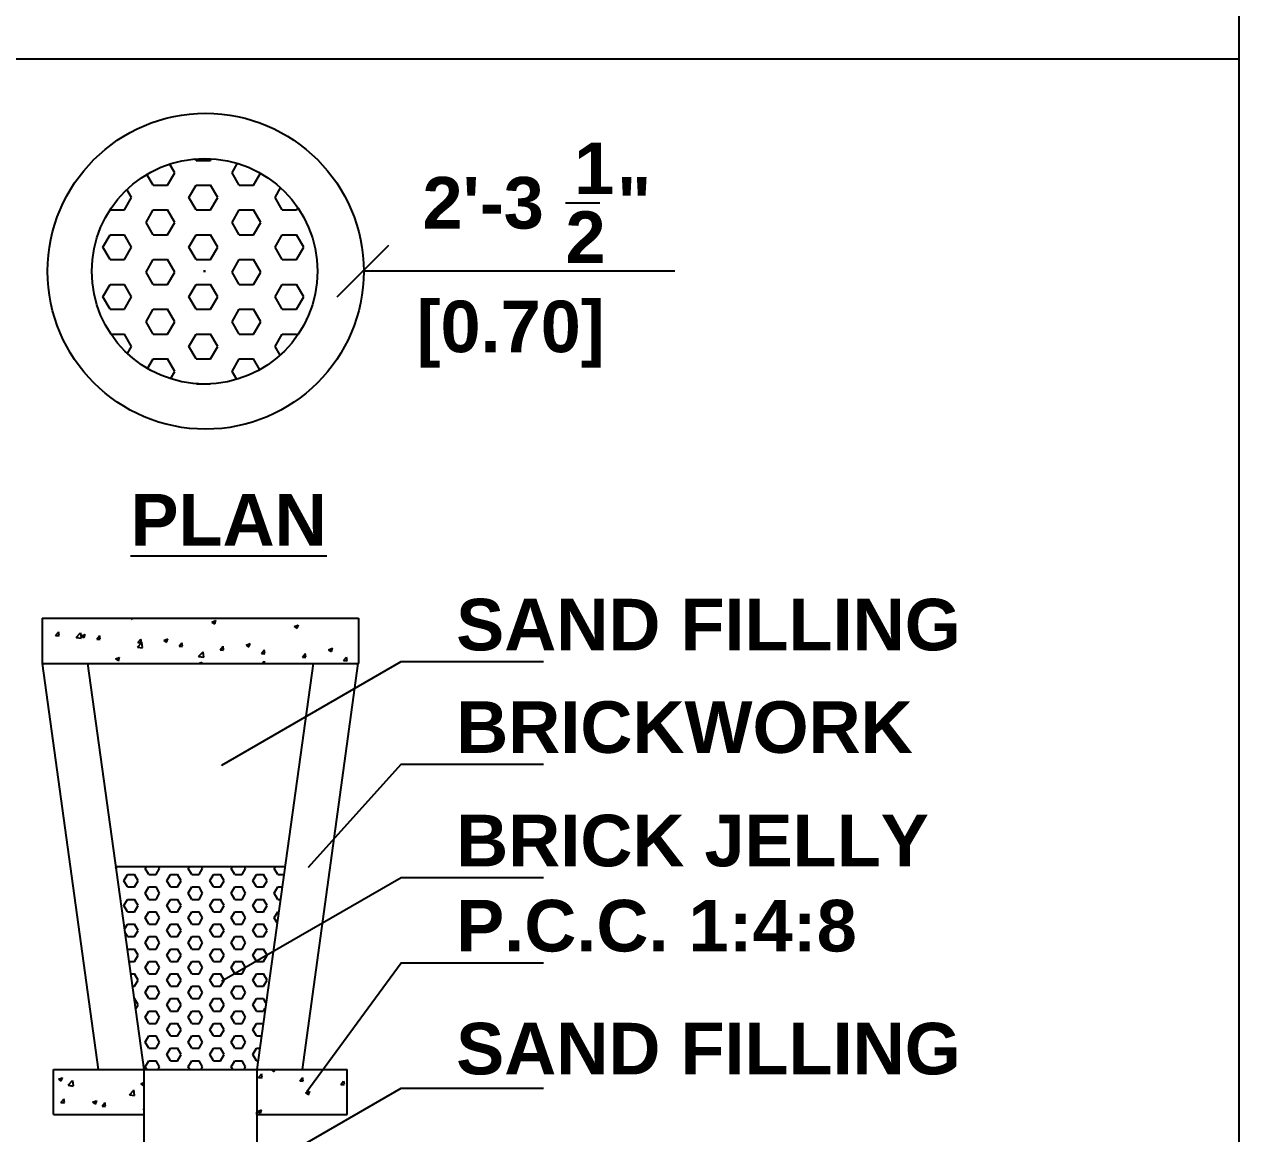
# Model space of a CAD drawing. Header units: metres. Extents: x -7227 to 737, y -45 to 4679.
# Drawn here: x 321.96 to 342.59, y 2.87 to 21.72 of the extents above; entities that cross this region are included whole.
import ezdxf

# ---------------------------------------------------------------- set-up
doc = ezdxf.new("R2010")
doc.units = ezdxf.units.M
doc.header["$LTSCALE"] = 0.2
doc.header["$MEASUREMENT"] = 0
doc.styles.add('style1', font='arialbd.ttf', dxfattribs={"height": 0.23})

msp = doc.modelspace()

# ---------------------------------------------------------------- linework, layer by layer
for p, q in [((342.588, 27.878), (342.588, -20.601)), ((176.909, 21.136), (342.588, 21.136)), ((324.88, 19.41), (324.865, 19.437)), ((324.88, 19.41), (325.124, 19.41)), ((325.124, 19.41), (325.141, 19.44)), ((324.393, 18.989), (324.515, 19.2)), ((324.515, 19.2), (324.429, 19.349)), ((325.489, 19.2), (325.582, 19.36)), ((325.611, 18.989), (325.489, 19.2)), ((325.854, 18.989), (325.972, 19.193)), ((324.15, 18.989), (324.043, 19.173)), ((324.15, 18.989), (324.393, 18.989)), ((324.758, 18.778), (324.88, 18.989)), ((324.88, 18.989), (325.124, 18.989)), ((325.246, 18.778), (325.124, 18.989)), ((325.611, 18.989), (325.854, 18.989)), ((323.663, 18.567), (323.784, 18.778)), ((323.784, 18.778), (323.704, 18.917)), ((324.88, 18.567), (324.758, 18.778)), ((325.124, 18.567), (325.246, 18.778)), ((326.22, 18.778), (326.315, 18.943)), ((326.341, 18.567), (326.22, 18.778)), ((323.419, 18.567), (323.417, 18.571)), ((323.419, 18.567), (323.663, 18.567)), ((324.028, 18.356), (324.15, 18.567)), ((324.15, 18.567), (324.393, 18.567)), ((324.515, 18.356), (324.393, 18.567)), ((324.88, 18.567), (325.124, 18.567)), ((325.489, 18.356), (325.611, 18.567)), ((325.611, 18.567), (325.854, 18.567)), ((325.976, 18.356), (325.854, 18.567)), ((326.341, 18.567), (326.585, 18.567)), ((326.585, 18.567), (326.608, 18.606)), ((331.153, 18.69), (331.738, 18.69)), ((324.15, 18.145), (324.028, 18.356)), ((324.393, 18.145), (324.515, 18.356)), ((325.611, 18.145), (325.489, 18.356)), ((325.854, 18.145), (325.976, 18.356)), ((323.297, 17.934), (323.419, 18.145)), ((323.419, 18.145), (323.663, 18.145)), ((323.784, 17.934), (323.663, 18.145)), ((324.15, 18.145), (324.393, 18.145)), ((324.758, 17.934), (324.88, 18.145)), ((324.88, 18.145), (325.124, 18.145)), ((325.246, 17.934), (325.124, 18.145)), ((325.611, 18.145), (325.854, 18.145)), ((326.22, 17.934), (326.341, 18.145)), ((326.341, 18.145), (326.585, 18.145)), ((326.707, 17.934), (326.585, 18.145)), ((323.419, 17.723), (323.297, 17.934)), ((323.663, 17.723), (323.784, 17.934)), ((324.88, 17.723), (324.758, 17.934)), ((325.124, 17.723), (325.246, 17.934)), ((326.341, 17.723), (326.22, 17.934)), ((326.585, 17.723), (326.707, 17.934)), ((323.419, 17.723), (323.663, 17.723)), ((324.028, 17.512), (324.15, 17.723)), ((324.15, 17.723), (324.393, 17.723)), ((324.515, 17.512), (324.393, 17.723)), ((324.88, 17.723), (325.124, 17.723)), ((325.024, 17.509), (325.024, 17.544)), ((325.489, 17.512), (325.611, 17.723)), ((325.611, 17.723), (325.854, 17.723)), ((325.976, 17.512), (325.854, 17.723)), ((326.341, 17.723), (326.585, 17.723)), ((324.15, 17.301), (324.028, 17.512)), ((324.393, 17.301), (324.515, 17.512)), ((325.006, 17.526), (325.041, 17.526)), ((325.611, 17.301), (325.489, 17.512)), ((325.854, 17.301), (325.976, 17.512)), ((333.01, 17.525), (327.708, 17.526)), ((323.297, 17.091), (323.419, 17.301)), ((323.419, 17.301), (323.663, 17.301)), ((323.784, 17.091), (323.663, 17.301)), ((324.15, 17.301), (324.393, 17.301)), ((324.758, 17.091), (324.88, 17.301)), ((324.88, 17.301), (325.124, 17.301)), ((325.246, 17.091), (325.124, 17.301)), ((325.611, 17.301), (325.854, 17.301)), ((326.22, 17.091), (326.341, 17.301)), ((326.341, 17.301), (326.585, 17.301)), ((326.707, 17.091), (326.585, 17.301)), ((323.419, 16.88), (323.297, 17.091)), ((323.663, 16.88), (323.784, 17.091)), ((324.88, 16.88), (324.758, 17.091)), ((325.124, 16.88), (325.246, 17.091)), ((326.341, 16.88), (326.22, 17.091)), ((326.585, 16.88), (326.707, 17.091)), ((323.419, 16.88), (323.663, 16.88)), ((324.028, 16.669), (324.15, 16.88)), ((324.15, 16.88), (324.393, 16.88)), ((324.515, 16.669), (324.393, 16.88)), ((324.88, 16.88), (325.124, 16.88)), ((325.489, 16.669), (325.611, 16.88)), ((325.611, 16.88), (325.854, 16.88)), ((325.976, 16.669), (325.854, 16.88)), ((326.341, 16.88), (326.585, 16.88)), ((324.15, 16.458), (324.028, 16.669)), ((324.393, 16.458), (324.515, 16.669)), ((325.611, 16.458), (325.489, 16.669)), ((325.854, 16.458), (325.976, 16.669)), ((323.432, 16.458), (323.663, 16.458)), ((323.784, 16.247), (323.663, 16.458)), ((324.15, 16.458), (324.393, 16.458)), ((324.758, 16.247), (324.88, 16.458)), ((324.88, 16.458), (325.124, 16.458)), ((325.246, 16.247), (325.124, 16.458)), ((325.611, 16.458), (325.854, 16.458)), ((326.22, 16.247), (326.341, 16.458)), ((326.341, 16.458), (326.585, 16.458)), ((326.599, 16.434), (326.585, 16.458)), ((323.715, 16.126), (323.784, 16.247)), ((324.88, 16.036), (324.758, 16.247)), ((325.124, 16.036), (325.246, 16.247)), ((326.305, 16.1), (326.22, 16.247)), ((324.055, 15.872), (324.15, 16.036)), ((324.15, 16.036), (324.393, 16.036)), ((324.515, 15.825), (324.393, 16.036)), ((324.88, 16.036), (325.124, 16.036)), ((325.489, 15.825), (325.611, 16.036)), ((325.611, 16.036), (325.854, 16.036)), ((325.96, 15.853), (325.854, 16.036)), ((324.442, 15.7), (324.515, 15.825)), ((325.568, 15.688), (325.489, 15.825)), ((324.887, 15.614), (325.124, 15.614)), ((325.125, 15.612), (325.124, 15.614)), ((322.267, 11.629), (327.635, 11.629)), ((322.267, 11.629), (322.267, 10.862)), ((323.768, 11.629), (323.795, 11.61)), ((323.796, 11.614), (323.801, 11.629)), ((325.146, 11.565), (325.214, 11.591)), ((325.146, 11.565), (325.195, 11.532)), ((325.196, 11.536), (325.216, 11.595)), ((327.635, 11.629), (327.635, 10.862)), ((322.493, 11.337), (322.54, 11.393)), ((322.553, 11.335), (322.541, 11.396)), ((322.842, 11.302), (322.918, 11.381)), ((322.93, 11.291), (322.919, 11.383)), ((322.928, 11.329), (322.996, 11.355)), ((322.978, 11.3), (322.997, 11.358)), ((326.546, 11.487), (326.614, 11.513)), ((326.546, 11.487), (326.595, 11.454)), ((326.596, 11.458), (326.616, 11.517)), ((322.493, 11.337), (322.551, 11.332)), ((322.842, 11.302), (322.929, 11.288)), ((322.928, 11.329), (322.976, 11.296)), ((323.192, 11.276), (323.239, 11.332)), ((323.192, 11.276), (323.25, 11.271)), ((323.251, 11.274), (323.24, 11.335)), ((323.882, 11.14), (323.958, 11.219)), ((323.882, 11.14), (323.968, 11.127)), ((323.891, 11.215), (323.938, 11.271)), ((323.891, 11.215), (323.949, 11.21)), ((323.95, 11.213), (323.939, 11.274)), ((323.97, 11.13), (323.959, 11.222)), ((324.328, 11.251), (324.396, 11.277)), ((324.328, 11.251), (324.376, 11.218)), ((324.378, 11.222), (324.397, 11.28)), ((324.589, 11.154), (324.636, 11.21)), ((324.589, 11.154), (324.647, 11.149)), ((324.649, 11.152), (324.637, 11.213)), ((325.288, 11.092), (325.335, 11.148)), ((325.347, 11.091), (325.336, 11.152)), ((325.728, 11.173), (325.796, 11.199)), ((325.728, 11.173), (325.776, 11.14)), ((325.777, 11.144), (325.797, 11.202)), ((323.509, 10.937), (323.578, 10.963)), ((323.509, 10.937), (323.558, 10.904)), ((323.559, 10.907), (323.579, 10.966)), ((324.921, 10.979), (324.997, 11.058)), ((324.921, 10.979), (325.008, 10.966)), ((325.009, 10.968), (324.999, 11.061)), ((325.288, 11.092), (325.346, 11.087)), ((325.987, 11.031), (326.034, 11.087)), ((325.987, 11.031), (326.045, 11.026)), ((326.046, 11.03), (326.035, 11.091)), ((326.685, 10.97), (326.732, 11.026)), ((326.685, 10.97), (326.744, 10.965)), ((326.745, 10.969), (326.734, 11.03)), ((327.128, 11.095), (327.196, 11.121)), ((327.128, 11.095), (327.176, 11.062)), ((327.177, 11.066), (327.197, 11.124)), ((327.384, 10.909), (327.431, 10.965)), ((327.443, 10.907), (327.432, 10.969)), ((322.267, 10.862), (327.635, 10.862)), ((322.267, 10.862), (323.218, 3.96)), ((323.034, 10.862), (323.992, 3.96)), ((324.917, 10.862), (324.977, 10.885)), ((324.97, 10.862), (324.979, 10.888)), ((326.868, 10.862), (325.909, 3.96)), ((326.003, 10.862), (326.037, 10.897)), ((326.043, 10.862), (326.038, 10.9)), ((327.627, 10.862), (326.683, 3.96)), ((327.384, 10.909), (327.442, 10.904)), ((323.513, 7.411), (326.388, 7.411)), ((323.529, 7.379), (323.514, 7.404)), ((323.52, 7.363), (323.529, 7.379)), ((323.65, 7.168), (323.711, 7.274)), ((323.711, 7.274), (323.833, 7.274)), ((323.894, 7.168), (323.833, 7.274)), ((324.016, 7.379), (324.034, 7.411)), ((324.076, 7.274), (324.016, 7.379)), ((324.076, 7.274), (324.198, 7.274)), ((324.198, 7.274), (324.259, 7.379)), ((324.259, 7.379), (324.241, 7.411)), ((324.381, 7.168), (324.442, 7.274)), ((324.442, 7.274), (324.563, 7.274)), ((324.624, 7.168), (324.563, 7.274)), ((324.746, 7.379), (324.765, 7.411)), ((324.807, 7.274), (324.746, 7.379)), ((324.807, 7.274), (324.929, 7.274)), ((324.929, 7.274), (324.99, 7.379)), ((324.99, 7.379), (324.971, 7.411)), ((325.111, 7.168), (325.172, 7.274)), ((325.172, 7.274), (325.294, 7.274)), ((325.355, 7.168), (325.294, 7.274)), ((325.477, 7.379), (325.495, 7.411)), ((325.538, 7.274), (325.477, 7.379)), ((325.538, 7.274), (325.659, 7.274)), ((325.659, 7.274), (325.72, 7.379)), ((325.72, 7.379), (325.702, 7.411)), ((325.842, 7.168), (325.903, 7.274)), ((325.903, 7.274), (326.025, 7.274)), ((326.086, 7.168), (326.025, 7.274)), ((326.207, 7.379), (326.226, 7.411)), ((326.268, 7.274), (326.207, 7.379)), ((326.268, 7.274), (326.369, 7.274)), ((323.711, 7.063), (323.65, 7.168)), ((323.711, 7.063), (323.833, 7.063)), ((323.833, 7.063), (323.894, 7.168)), ((324.016, 6.957), (324.076, 7.063)), ((324.076, 7.063), (324.198, 7.063)), ((324.259, 6.957), (324.198, 7.063)), ((324.442, 7.063), (324.381, 7.168)), ((324.442, 7.063), (324.563, 7.063)), ((324.563, 7.063), (324.624, 7.168)), ((324.746, 6.957), (324.807, 7.063)), ((324.807, 7.063), (324.929, 7.063)), ((324.99, 6.957), (324.929, 7.063)), ((325.172, 7.063), (325.111, 7.168)), ((325.172, 7.063), (325.294, 7.063)), ((325.294, 7.063), (325.355, 7.168)), ((325.477, 6.957), (325.538, 7.063)), ((325.538, 7.063), (325.659, 7.063)), ((325.72, 6.957), (325.659, 7.063)), ((325.903, 7.063), (325.842, 7.168)), ((325.903, 7.063), (326.025, 7.063)), ((326.025, 7.063), (326.086, 7.168)), ((326.207, 6.957), (326.268, 7.063)), ((326.268, 7.063), (326.34, 7.063)), ((323.65, 6.746), (323.711, 6.852)), ((323.711, 6.852), (323.833, 6.852)), ((323.894, 6.746), (323.833, 6.852)), ((324.076, 6.852), (324.016, 6.957)), ((324.076, 6.852), (324.198, 6.852)), ((324.198, 6.852), (324.259, 6.957)), ((324.381, 6.746), (324.442, 6.852)), ((324.442, 6.852), (324.563, 6.852)), ((324.624, 6.746), (324.563, 6.852)), ((324.807, 6.852), (324.746, 6.957)), ((324.807, 6.852), (324.929, 6.852)), ((324.929, 6.852), (324.99, 6.957)), ((325.111, 6.746), (325.172, 6.852)), ((325.172, 6.852), (325.294, 6.852)), ((325.355, 6.746), (325.294, 6.852)), ((325.538, 6.852), (325.477, 6.957)), ((325.538, 6.852), (325.659, 6.852)), ((325.659, 6.852), (325.72, 6.957)), ((325.842, 6.746), (325.903, 6.852)), ((325.903, 6.852), (326.025, 6.852)), ((326.086, 6.746), (326.025, 6.852)), ((326.268, 6.852), (326.207, 6.957)), ((326.268, 6.852), (326.311, 6.852)), ((323.711, 6.641), (323.65, 6.746)), ((323.711, 6.641), (323.833, 6.641)), ((323.833, 6.641), (323.894, 6.746)), ((324.016, 6.535), (324.076, 6.641)), ((324.076, 6.641), (324.198, 6.641)), ((324.259, 6.535), (324.198, 6.641)), ((324.442, 6.641), (324.381, 6.746)), ((324.442, 6.641), (324.563, 6.641)), ((324.563, 6.641), (324.624, 6.746)), ((324.746, 6.535), (324.807, 6.641)), ((324.807, 6.641), (324.929, 6.641)), ((324.99, 6.535), (324.929, 6.641)), ((325.172, 6.641), (325.111, 6.746)), ((325.172, 6.641), (325.294, 6.641)), ((325.294, 6.641), (325.355, 6.746)), ((325.477, 6.535), (325.538, 6.641)), ((325.538, 6.641), (325.659, 6.641)), ((325.72, 6.535), (325.659, 6.641)), ((325.903, 6.641), (325.842, 6.746)), ((325.903, 6.641), (326.025, 6.641)), ((326.025, 6.641), (326.086, 6.746)), ((326.207, 6.535), (326.268, 6.641)), ((326.268, 6.641), (326.281, 6.641)), ((323.661, 6.343), (323.711, 6.43)), ((323.711, 6.43), (323.833, 6.43)), ((323.894, 6.325), (323.833, 6.43)), ((324.076, 6.43), (324.016, 6.535)), ((324.076, 6.43), (324.198, 6.43)), ((324.198, 6.43), (324.259, 6.535)), ((324.381, 6.325), (324.442, 6.43)), ((324.442, 6.43), (324.563, 6.43)), ((324.624, 6.325), (324.563, 6.43)), ((324.807, 6.43), (324.746, 6.535)), ((324.807, 6.43), (324.929, 6.43)), ((324.929, 6.43), (324.99, 6.535)), ((325.111, 6.325), (325.172, 6.43)), ((325.172, 6.43), (325.294, 6.43)), ((325.355, 6.325), (325.294, 6.43)), ((325.538, 6.43), (325.477, 6.535)), ((325.538, 6.43), (325.659, 6.43)), ((325.659, 6.43), (325.72, 6.535)), ((325.842, 6.325), (325.903, 6.43)), ((325.903, 6.43), (326.025, 6.43)), ((326.086, 6.325), (326.025, 6.43)), ((326.255, 6.452), (326.207, 6.535)), ((323.711, 6.219), (323.668, 6.294)), ((323.711, 6.219), (323.833, 6.219)), ((323.833, 6.219), (323.894, 6.325)), ((324.016, 6.114), (324.076, 6.219)), ((324.076, 6.219), (324.198, 6.219)), ((324.259, 6.114), (324.198, 6.219)), ((324.442, 6.219), (324.381, 6.325)), ((324.442, 6.219), (324.563, 6.219)), ((324.563, 6.219), (324.624, 6.325)), ((324.746, 6.114), (324.807, 6.219)), ((324.807, 6.219), (324.929, 6.219)), ((324.99, 6.114), (324.929, 6.219)), ((325.172, 6.219), (325.111, 6.325)), ((325.172, 6.219), (325.294, 6.219)), ((325.294, 6.219), (325.355, 6.325)), ((325.477, 6.114), (325.538, 6.219)), ((325.538, 6.219), (325.659, 6.219)), ((325.72, 6.114), (325.659, 6.219)), ((325.903, 6.219), (325.842, 6.325)), ((325.903, 6.219), (326.025, 6.219)), ((326.025, 6.219), (326.086, 6.325)), ((323.708, 6.003), (323.711, 6.008)), ((323.711, 6.008), (323.833, 6.008)), ((323.894, 5.903), (323.833, 6.008)), ((324.076, 6.008), (324.016, 6.114)), ((324.076, 6.008), (324.198, 6.008)), ((324.198, 6.008), (324.259, 6.114)), ((324.381, 5.903), (324.442, 6.008)), ((324.442, 6.008), (324.563, 6.008)), ((324.624, 5.903), (324.563, 6.008)), ((324.807, 6.008), (324.746, 6.114)), ((324.807, 6.008), (324.929, 6.008)), ((324.929, 6.008), (324.99, 6.114)), ((325.111, 5.903), (325.172, 6.008)), ((325.172, 6.008), (325.294, 6.008)), ((325.355, 5.903), (325.294, 6.008)), ((325.538, 6.008), (325.477, 6.114)), ((325.538, 6.008), (325.659, 6.008)), ((325.659, 6.008), (325.72, 6.114)), ((325.842, 5.903), (325.903, 6.008)), ((325.903, 6.008), (326.025, 6.008)), ((326.086, 5.903), (326.025, 6.008)), ((326.207, 6.114), (326.209, 6.116)), ((326.208, 6.112), (326.207, 6.114)), ((323.737, 5.797), (323.833, 5.797)), ((323.833, 5.797), (323.894, 5.903)), ((324.016, 5.692), (324.076, 5.797)), ((324.076, 5.797), (324.198, 5.797)), ((324.259, 5.692), (324.198, 5.797)), ((324.442, 5.797), (324.381, 5.903)), ((324.442, 5.797), (324.563, 5.797)), ((324.563, 5.797), (324.624, 5.903)), ((324.746, 5.692), (324.807, 5.797)), ((324.807, 5.797), (324.929, 5.797)), ((324.99, 5.692), (324.929, 5.797)), ((325.172, 5.797), (325.111, 5.903)), ((325.172, 5.797), (325.294, 5.797)), ((325.294, 5.797), (325.355, 5.903)), ((325.477, 5.692), (325.538, 5.797)), ((325.538, 5.797), (325.659, 5.797)), ((325.72, 5.692), (325.659, 5.797)), ((325.903, 5.797), (325.842, 5.903)), ((325.903, 5.797), (326.025, 5.797)), ((326.025, 5.797), (326.086, 5.903)), ((323.766, 5.586), (323.833, 5.586)), ((323.894, 5.481), (323.833, 5.586)), ((324.076, 5.586), (324.016, 5.692)), ((324.076, 5.586), (324.198, 5.586)), ((324.198, 5.586), (324.259, 5.692)), ((324.381, 5.481), (324.442, 5.586)), ((324.442, 5.586), (324.563, 5.586)), ((324.624, 5.481), (324.563, 5.586)), ((324.807, 5.586), (324.746, 5.692)), ((324.807, 5.586), (324.929, 5.586)), ((324.929, 5.586), (324.99, 5.692)), ((325.111, 5.481), (325.172, 5.586)), ((325.172, 5.586), (325.294, 5.586)), ((325.355, 5.481), (325.294, 5.586)), ((325.538, 5.586), (325.477, 5.692)), ((325.538, 5.586), (325.659, 5.586)), ((325.659, 5.586), (325.72, 5.692)), ((325.842, 5.481), (325.903, 5.586)), ((325.903, 5.586), (326.025, 5.586)), ((326.086, 5.481), (326.025, 5.586)), ((323.796, 5.376), (323.833, 5.376)), ((323.833, 5.376), (323.894, 5.481)), ((324.016, 5.27), (324.076, 5.376)), ((324.076, 5.376), (324.198, 5.376)), ((324.259, 5.27), (324.198, 5.376)), ((324.442, 5.376), (324.381, 5.481)), ((324.442, 5.376), (324.563, 5.376)), ((324.563, 5.376), (324.624, 5.481)), ((324.746, 5.27), (324.807, 5.376)), ((324.807, 5.376), (324.929, 5.376)), ((324.99, 5.27), (324.929, 5.376)), ((325.172, 5.376), (325.111, 5.481)), ((325.172, 5.376), (325.294, 5.376)), ((325.294, 5.376), (325.355, 5.481)), ((325.477, 5.27), (325.538, 5.376)), ((325.538, 5.376), (325.659, 5.376)), ((325.72, 5.27), (325.659, 5.376)), ((325.903, 5.376), (325.842, 5.481)), ((325.903, 5.376), (326.025, 5.376)), ((326.025, 5.376), (326.086, 5.481)), ((323.825, 5.165), (323.833, 5.165)), ((323.894, 5.059), (323.833, 5.165)), ((324.076, 5.165), (324.016, 5.27)), ((324.076, 5.165), (324.198, 5.165)), ((324.198, 5.165), (324.259, 5.27)), ((324.381, 5.059), (324.442, 5.165)), ((324.442, 5.165), (324.563, 5.165)), ((324.624, 5.059), (324.563, 5.165)), ((324.807, 5.165), (324.746, 5.27)), ((324.807, 5.165), (324.929, 5.165)), ((324.929, 5.165), (324.99, 5.27)), ((325.111, 5.059), (325.172, 5.165)), ((325.172, 5.165), (325.294, 5.165)), ((325.355, 5.059), (325.294, 5.165)), ((325.538, 5.165), (325.477, 5.27)), ((325.538, 5.165), (325.659, 5.165)), ((325.659, 5.165), (325.72, 5.27)), ((325.842, 5.059), (325.903, 5.165)), ((325.903, 5.165), (326.025, 5.165)), ((326.066, 5.092), (326.025, 5.165)), ((323.85, 4.983), (323.894, 5.059)), ((324.016, 4.848), (324.076, 4.954)), ((324.076, 4.954), (324.198, 4.954)), ((324.259, 4.848), (324.198, 4.954)), ((324.442, 4.954), (324.381, 5.059)), ((324.442, 4.954), (324.563, 4.954)), ((324.563, 4.954), (324.624, 5.059)), ((324.746, 4.848), (324.807, 4.954)), ((324.807, 4.954), (324.929, 4.954)), ((324.99, 4.848), (324.929, 4.954)), ((325.172, 4.954), (325.111, 5.059)), ((325.172, 4.954), (325.294, 4.954)), ((325.294, 4.954), (325.355, 5.059)), ((325.477, 4.848), (325.538, 4.954)), ((325.538, 4.954), (325.659, 4.954)), ((325.72, 4.848), (325.659, 4.954)), ((325.903, 4.954), (325.842, 5.059)), ((325.903, 4.954), (326.025, 4.954)), ((326.025, 4.954), (326.054, 5.005)), ((324.076, 4.743), (324.016, 4.848)), ((324.198, 4.743), (324.259, 4.848)), ((324.807, 4.743), (324.746, 4.848)), ((324.929, 4.743), (324.99, 4.848)), ((325.538, 4.743), (325.477, 4.848)), ((325.659, 4.743), (325.72, 4.848)), ((324.076, 4.743), (324.198, 4.743)), ((324.381, 4.637), (324.442, 4.743)), ((324.442, 4.532), (324.381, 4.637)), ((324.442, 4.743), (324.563, 4.743)), ((324.624, 4.637), (324.563, 4.743)), ((324.563, 4.532), (324.624, 4.637)), ((324.807, 4.743), (324.929, 4.743)), ((325.111, 4.637), (325.172, 4.743)), ((325.172, 4.532), (325.111, 4.637)), ((325.172, 4.743), (325.294, 4.743)), ((325.355, 4.637), (325.294, 4.743)), ((325.294, 4.532), (325.355, 4.637)), ((325.538, 4.743), (325.659, 4.743)), ((325.842, 4.637), (325.903, 4.743)), ((325.903, 4.532), (325.842, 4.637)), ((325.903, 4.743), (326.018, 4.743)), ((324.016, 4.426), (324.076, 4.532)), ((324.076, 4.321), (324.016, 4.426)), ((324.076, 4.532), (324.198, 4.532)), ((324.259, 4.426), (324.198, 4.532)), ((324.198, 4.321), (324.259, 4.426)), ((324.442, 4.532), (324.563, 4.532)), ((324.746, 4.426), (324.807, 4.532)), ((324.807, 4.321), (324.746, 4.426)), ((324.807, 4.532), (324.929, 4.532)), ((324.99, 4.426), (324.929, 4.532)), ((324.929, 4.321), (324.99, 4.426)), ((325.172, 4.532), (325.294, 4.532)), ((325.477, 4.426), (325.538, 4.532)), ((325.538, 4.321), (325.477, 4.426)), ((325.538, 4.532), (325.659, 4.532)), ((325.72, 4.426), (325.659, 4.532)), ((325.659, 4.321), (325.72, 4.426)), ((325.903, 4.532), (325.989, 4.532)), ((324.076, 4.321), (324.198, 4.321)), ((324.381, 4.216), (324.442, 4.321)), ((324.442, 4.11), (324.381, 4.216)), ((324.442, 4.321), (324.563, 4.321)), ((324.624, 4.216), (324.563, 4.321)), ((324.563, 4.11), (324.624, 4.216)), ((324.807, 4.321), (324.929, 4.321)), ((325.111, 4.216), (325.172, 4.321)), ((325.172, 4.11), (325.111, 4.216)), ((325.172, 4.321), (325.294, 4.321)), ((325.355, 4.216), (325.294, 4.321)), ((325.294, 4.11), (325.355, 4.216)), ((325.538, 4.321), (325.659, 4.321)), ((325.842, 4.216), (325.903, 4.321)), ((325.903, 4.11), (325.842, 4.216)), ((325.903, 4.321), (325.959, 4.321)), ((322.459, 3.96), (327.443, 3.96)), ((322.459, 3.194), (322.459, 3.96)), ((323.992, 3.96), (323.992, -10.029)), ((324.016, 4.005), (324.076, 4.11)), ((324.041, 3.96), (324.016, 4.005)), ((324.076, 4.11), (324.198, 4.11)), ((324.259, 4.005), (324.198, 4.11)), ((324.234, 3.96), (324.259, 4.005)), ((324.442, 4.11), (324.563, 4.11)), ((324.746, 4.005), (324.807, 4.11)), ((324.772, 3.96), (324.746, 4.005)), ((324.807, 4.11), (324.929, 4.11)), ((324.99, 4.005), (324.929, 4.11)), ((324.964, 3.96), (324.99, 4.005)), ((325.172, 4.11), (325.294, 4.11)), ((325.477, 4.005), (325.538, 4.11)), ((325.502, 3.96), (325.477, 4.005)), ((325.538, 4.11), (325.659, 4.11)), ((325.72, 4.005), (325.659, 4.11)), ((325.695, 3.96), (325.72, 4.005)), ((325.903, 4.11), (325.93, 4.11)), ((325.909, 3.96), (325.909, -10.029)), ((326.157, 3.953), (326.177, 3.96)), ((326.157, 3.953), (326.206, 3.92)), ((326.207, 3.924), (326.219, 3.96)), ((327.443, 3.194), (327.443, 3.96)), ((322.539, 3.795), (322.607, 3.821)), ((322.539, 3.795), (322.588, 3.762)), ((322.589, 3.766), (322.609, 3.825)), ((322.707, 3.692), (322.782, 3.771)), ((322.795, 3.681), (322.784, 3.774)), ((323.939, 3.717), (323.992, 3.737)), ((323.939, 3.717), (323.987, 3.684)), ((325.941, 3.827), (325.988, 3.882)), ((325.941, 3.827), (325.999, 3.821)), ((326, 3.825), (325.989, 3.886)), ((326.639, 3.765), (326.686, 3.821)), ((326.639, 3.765), (326.698, 3.76)), ((326.699, 3.764), (326.688, 3.825)), ((327.338, 3.704), (327.385, 3.76)), ((327.398, 3.703), (327.386, 3.764)), ((322.707, 3.692), (322.793, 3.679)), ((323.746, 3.531), (323.822, 3.61)), ((323.746, 3.531), (323.833, 3.517)), ((323.834, 3.52), (323.823, 3.613)), ((323.989, 3.688), (323.992, 3.698)), ((326.739, 3.561), (326.807, 3.587)), ((326.739, 3.561), (326.787, 3.528)), ((326.789, 3.532), (326.808, 3.591)), ((327.338, 3.704), (327.396, 3.699)), ((322.583, 3.399), (322.63, 3.455)), ((322.583, 3.399), (322.641, 3.394)), ((322.642, 3.398), (322.631, 3.459)), ((323.121, 3.403), (323.189, 3.429)), ((323.121, 3.403), (323.169, 3.37)), ((323.17, 3.373), (323.19, 3.432)), ((323.281, 3.338), (323.328, 3.394)), ((323.281, 3.338), (323.339, 3.333)), ((323.341, 3.337), (323.329, 3.398)), ((322.459, 3.194), (323.992, 3.194)), ((323.98, 3.277), (323.992, 3.292)), ((323.98, 3.277), (323.992, 3.276)), ((325.913, 3.198), (325.909, 3.233)), ((325.909, 3.195), (325.912, 3.195)), ((325.909, 3.194), (327.443, 3.194)), ((325.92, 3.247), (325.989, 3.273)), ((325.92, 3.247), (325.969, 3.214)), ((325.97, 3.217), (325.99, 3.276)), ((327.385, 3.194), (327.388, 3.195)), ((327.388, 3.194), (327.39, 3.198))]:
    msp.add_line(p, q)
at = {"color": 0, "linetype": 'ByBlock', "lineweight": -2}
msp.add_line((328.146, 17.964), (327.269, 17.088), dxfattribs=at)
for points in [[(325.314, 9.135), (328.361, 10.892), (330.78, 10.892)], [(326.79, 7.401), (328.361, 9.151), (330.78, 9.151)], [(325.314, 5.465), (328.361, 7.222), (330.78, 7.222)], [(326.757, 3.585), (328.361, 5.775), (330.78, 5.775)], [(325.314, 1.884), (328.361, 3.641), (330.78, 3.641)]]:
    msp.add_lwpolyline(points)
for centre, radius in [((325.041, 17.526), 2.684), ((325.024, 17.526), 1.917)]:
    msp.add_circle(centre, radius)
for points in [[(325.317, 11.103), (325.288, 11.092), (325.311, 11.112)], [(325.317, 9.131), (325.288, 9.12), (325.311, 9.139)], [(326.793, 7.397), (326.77, 7.378), (326.786, 7.404)], [(325.317, 5.461), (325.288, 5.45), (325.311, 5.469)], [(326.761, 3.582), (326.739, 3.561), (326.753, 3.588)]]:
    msp.add_solid(points)

# ---------------------------------------------------------------- texts
at = {"style": 'style1'}
for s, height, p in [('1', 0.877, (331.3, 18.836)), ("2'-3", 0.8767, (328.724, 18.252)), ('"', 0.877, (332.03, 18.252)), ('2', 0.877, (331.153, 17.667)), (' [0.70]', 0.8767, (328.282, 16.15)), ('%%UPLAN', 0.8767, (323.764, 12.864)), ('SAND FILLING', 0.87669, (329.296, 11.083)), ('BRICKWORK', 0.8767, (329.296, 9.341)), ('BRICK JELLY', 0.87669, (329.296, 7.413)), ('P.C.C. 1:4:8', 0.87669, (329.296, 5.966)), ('SAND FILLING', 0.87669, (329.296, 3.877))]:
    msp.add_text(s, height=height, dxfattribs=at).set_placement(p)

doc.saveas('drawing.dxf')
